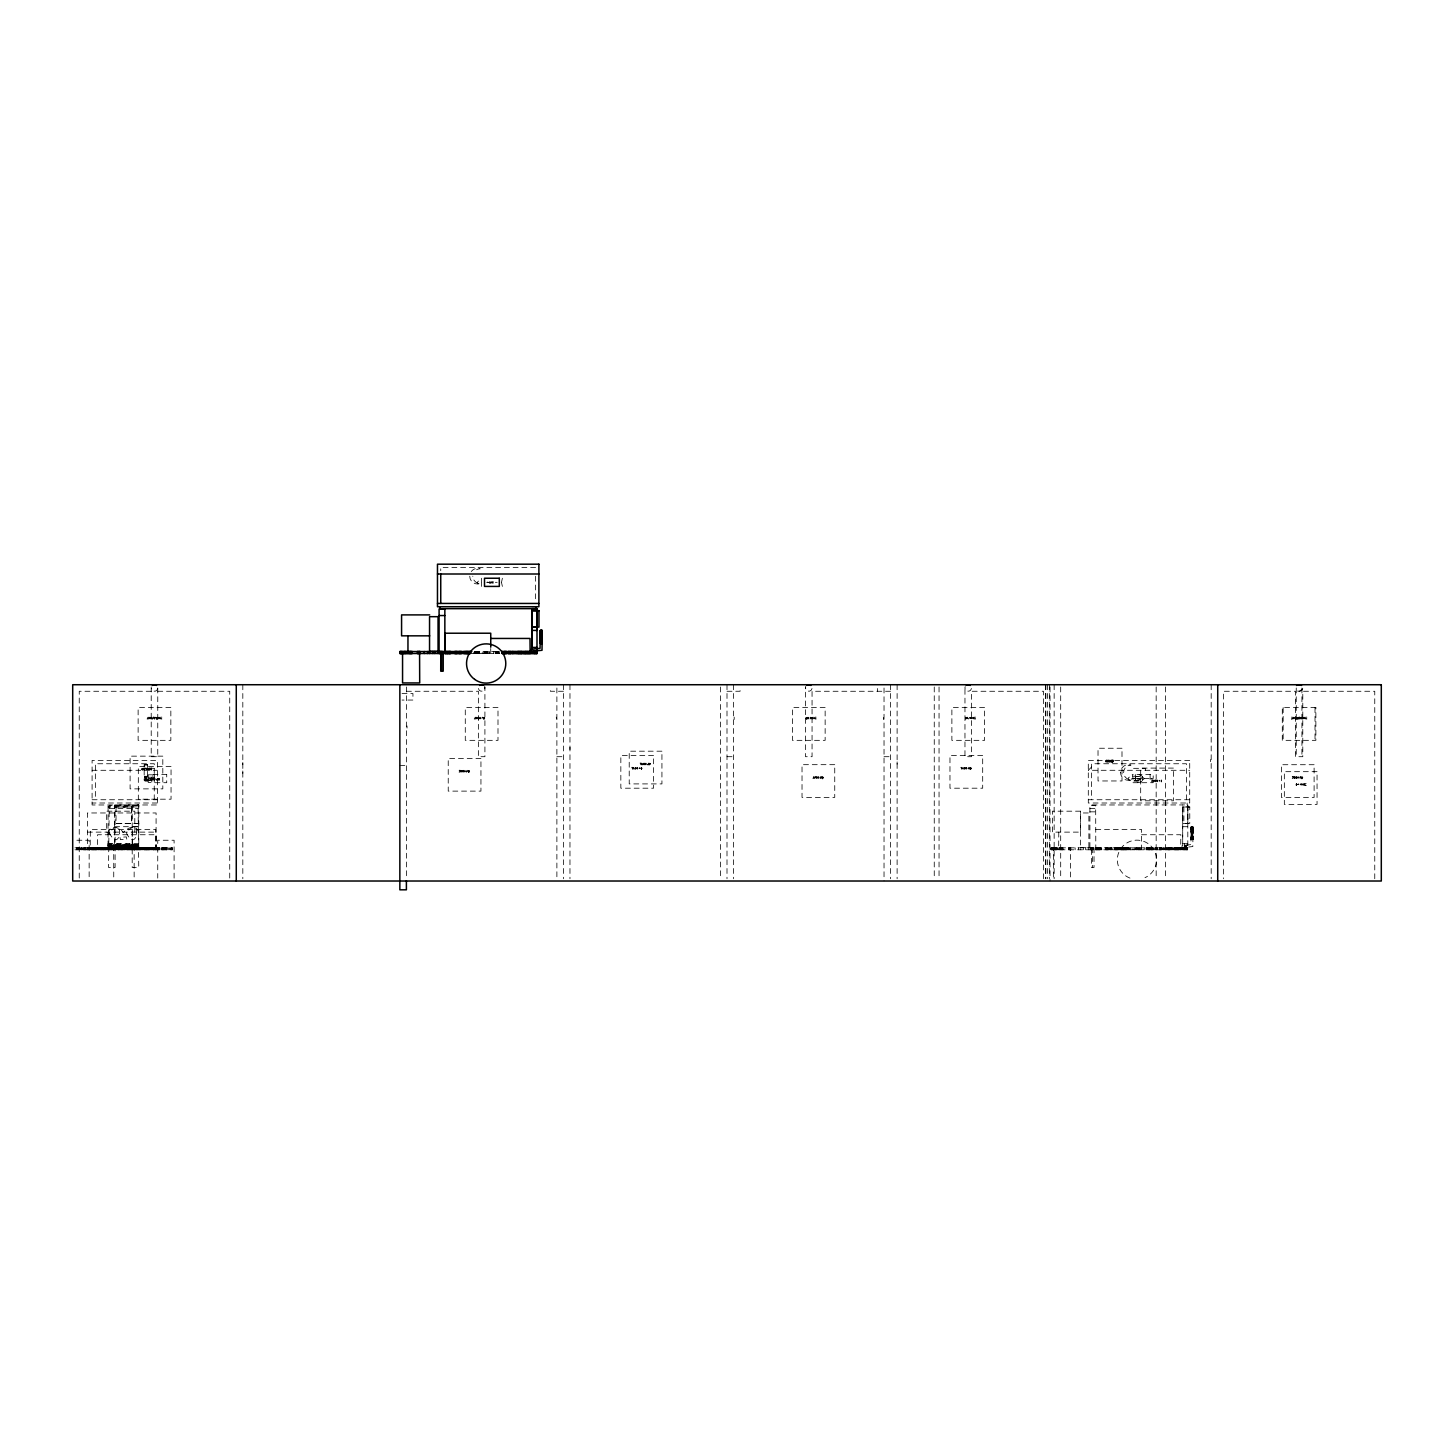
<?xml version="1.0" encoding="UTF-8"?>
<svg xmlns="http://www.w3.org/2000/svg" width="1454" height="1454" viewBox="0 0 1454 1454"><rect width="100%" height="100%" fill="white"/><g stroke="black" fill="none" stroke-linecap="round" stroke-linejoin="round"><path stroke-width="0.75" stroke-dasharray="5 3.75" d="M92.093 803.008L92.093 804.971L157.523 804.971L157.523 760.478L92.093 760.478L92.093 803.008L157.523 803.008M108.032 845.992L138.784 845.992L108.032 845.683L108.087 804.971M113.739 876.962L113.739 847.827M114.63 843.72L114.612 804.971L138.784 804.934L138.784 845.683L108.032 845.683L138.784 845.101L108.032 844.61L138.784 844.61M132.296 843.72L132.296 826.708L138.839 826.708L138.784 823.4L116.029 823.4L116.029 807.043L138.784 806.897L138.784 804.934M134.15 876.962L134.15 849.79M1053.368 876.962L1053.532 847.827M1070.507 876.962L1070.653 847.827M1182.702 845.683L1182.702 806.897L1189.772 806.934L1189.772 823.4L1182.702 823.437L1187.809 823.4L1187.809 804.934L1090.863 804.971L1090.863 803.008M1184.628 843.72L1184.683 847.646L1185.01 845.683L1185.192 847.646L1186.319 845.683L1186.391 847.646L1186.246 845.683L1186.028 847.646L1184.846 845.683L1184.556 847.646L1184.356 845.683L1184.428 849.79M1187.246 845.683L1187.246 843.72M1187.809 845.683L1187.809 806.897L1182.702 806.934L1182.702 823.4M1189.772 807.079L1182.702 806.934M1186.373 847.646L1186.319 845.683M117.847 847.646L117.865 845.683L118.065 847.646L118.737 845.683L119.864 847.646L119.973 845.683L119.81 847.646L119.501 845.683L118.737 847.646L117.847 845.683L117.847 849.79M126.861 847.646L126.843 845.683L126.898 847.646L127.243 845.683L127.479 847.646L128.57 845.683L128.77 847.646L128.952 845.683L128.952 847.646L128.933 845.683L127.734 847.646L127.479 845.683L126.861 847.646L126.698 843.72M119.937 845.683L119.882 849.79M126.916 847.646L126.916 845.683M128.897 845.683L128.77 849.79M1108.875 761.224C1109.402 761.151 1107.403 761.024 1109.529 761.06M1111.983 761.042C1112.855 763.732 1112.982 757.807 1112.074 762.441L1113.146 760.078L1113.273 762.005M1110.02 761.224C1110.256 761.296 1109.293 761.878 1110.293 760.151M1110.656 761.06L1109.62 761.86L1109.257 760.188M1186.246 845.683L1186.409 849.79M1107.803 760.333L1107.803 761.769M1186.028 845.683L1185.991 849.79M119.428 847.646L119.573 845.683L119.791 849.79M1184.846 845.683L1184.792 849.79M127.389 847.646L127.552 845.683L127.389 849.79M128.261 847.646L128.425 845.683L128.443 849.79M1133.084 778.435L1132.248 774.528L1153.186 774.528L1153.186 778.49L1150.932 778.617L1153.186 778.799L1153.186 782.706L1132.248 782.706L1131.775 778.581L1133.084 778.799M1134.484 778.799L1133.12 778.508M158.886 780.253L158.959 778.308L159.122 780.235M641.396 769.348L641.287 767.312L641.65 769.221M1161.255 781.852L1161.31 779.926L1161.492 781.852M1300.966 719.058L1300.312 717.513L1301.948 717.295M970.854 717.676C975.27 719.439 966.892 716.15 970.672 718.603M1296.314 718.676C1298.367 721.493 1298.404 715.168 1296.205 718.894M1301.421 784.069C1305.837 785.832 1297.459 782.525 1301.239 784.996M1111.71 761.987L1111.892 760.115L1111.492 761.242M1111.983 760.115L1110.82 761.987L1112.819 762.005M1113.655 761.623L1112.11 761.387M1134.429 778.508L1133.32 778.981M1142.408 780.525L1142.408 776.727M1299.44 717.167L1299.694 719.021L1299.676 717.367M481.51 582.618L481.438 586.416M489.416 583.49L489.671 581.6M493.088 583.327L493.324 581.636M153.47 717.367C155.487 714.968 150.962 722.82 151.943 717.131C154.687 717.022 154.706 720.13 155.087 717.385C162.557 717.494 153.27 719.857 155.505 717.367M154.306 719.021L155.269 717.167M1298.477 719.021L1299.458 718.076M152.87 778.617C152.143 781.107 156.887 777.254 154.16 779.78M1091.572 767.021L1088.301 770.293L1189.717 770.293M970.563 718.676L969.527 717.931L970.654 717.585M1301.93 718.603C1300.367 716.895 1300.676 718.858 1301.93 717.585M1301.221 784.996L1300.076 784.488L1301.221 783.979M1296.241 717.585L1297.495 717.531L1296.205 717.295M1298.876 717.331L1299.912 719.021L1299.912 717.167L1298.24 717.167L1298.24 719.021L1299.676 718.076M1108.112 760.224L1108.112 761.987M154.142 778.472L155.542 779.053L154.269 780.144M1191.08 826.835L1193.043 826.926L1191.08 827.162L1193.043 827.526L1191.08 828.017L1193.043 828.616L1191.08 829.325L1193.043 830.107L1191.08 830.961L1193.043 831.361L1191.08 831.724L1193.043 832.033L1191.08 832.27L1193.043 832.451L1191.08 833.378L1193.043 833.378L1191.08 832.433L1193.043 831.506L1191.08 830.616L1193.043 829.78L1191.08 829.034L1193.043 828.362L1191.08 827.817L1193.043 827.362L1191.08 827.053L1193.043 826.835L1192.825 846.573L1182.047 847.646L1182.047 845.683L1190.862 844.61L1191.08 826.835L1193.043 826.872L1191.08 827.362L1193.043 827.817L1191.08 828.362L1193.043 829.034L1191.08 829.78L1193.043 830.616L1191.08 831.506L1193.043 832.433L1191.08 832.579L1193.043 833.596L1191.08 834.505L1193.043 835.378L1191.08 836.195L1193.043 836.941L1191.08 837.595L1193.043 838.14L1191.08 838.558L1193.043 838.849L1191.08 838.994L1193.043 839.14L1191.08 839.412L1193.043 839.612L1191.08 839.685L1193.043 839.558L1191.08 839.322L1193.043 839.031L1191.08 838.849L1193.043 838.558L1191.08 838.14L1193.043 837.595L1191.08 836.941L1193.043 836.195L1191.08 835.378L1193.043 834.505L1191.08 833.596L1193.043 832.706L1191.08 831.815L1193.043 830.961L1191.08 830.107L1193.043 829.325L1191.08 828.616L1193.043 828.017L1191.08 827.526L1193.043 827.162L1191.08 826.926L1193.043 826.835M1107.057 760.151C1106.912 764.277 1106.948 759.133 1109.057 760.097M1107.639 760.133L1107.421 761.914M1193.043 831.815L1191.08 832.706L1193.043 832.706L1191.08 832.451L1193.043 832.27L1191.08 832.033L1193.043 831.724L1191.08 830.961L1193.043 830.179L1191.08 829.489L1193.043 828.889L1191.08 828.398L1193.043 828.035L1191.08 827.817L1193.043 827.744L1191.08 827.526L1193.043 827.817L1191.08 828.035L1193.043 828.398L1191.08 828.889L1193.043 829.489L1191.08 830.179L1193.043 830.961L1191.08 831.361L1193.043 831.724L1191.08 831.815M1110.165 762.005L1105.531 761.769L1110.492 761.769M476.494 717.167L476.203 718.948L476.894 717.367M142.892 770.147C143.528 766.84 139.838 769.693 143.019 770.129M1107.348 760.333L1107.348 761.769M478.493 581.073L477.185 582.382L478.493 583.69M1142.626 777.254L1144.316 778.617L1142.626 779.98M143.746 768.948C144.855 766.64 142.31 772.038 143.528 768.239M807.988 718.076C809.169 715.841 806.534 721.166 807.77 717.367M967.437 718.076C968.509 715.768 965.983 721.166 967.219 717.367M1191.08 827.053L1193.043 826.926M1137.955 776.636C1125.014 774.073 1125.014 783.27 1137.955 780.707A2.363 2.363 0 0 0 1141.481 778.672A2.363 2.363 0 0 0 1137.955 776.636A2.363 2.363 0 0 0 1137.955 780.707L1129.304 779.98M482.419 717.167C481.329 720.657 482.274 716.259 482.655 717.367M157.377 778.344L156.414 780.216L157.595 779.253M821.074 776.545L820.111 778.417L821.292 777.472M1191.08 837.522L1193.043 837.068L1191.08 837.322M1191.08 839.231L1193.043 839.322M1191.08 837.231L1193.043 837.231M149.58 717.167L149.053 718.948L149.744 717.367M1293.733 717.167L1293.224 718.948L1293.915 717.367M151.67 778.344C148.762 778.708 153.288 782.579 152.107 778.344C149.235 779.217 153.87 781.779 148.199 780.016M815.367 776.545L814.84 778.344L815.549 776.763M1193.043 839.503L1191.08 839.685L1193.043 839.685M138.784 823.4L114.612 823.437L131.732 823.4L131.732 806.897L108.087 806.934L138.784 806.897M114.63 826.708L138.784 826.672M535.617 567.46L440.744 567.46L440.744 570.731M501.539 582.2L502.375 578.238M486.617 582.327L497.177 582.327M501.521 582.509L502.375 586.416M474.24 651.537L496.359 651.537L496.432 653.5M473.295 652.846L490.743 652.846L490.743 648.484M471.151 653.5L499.758 653.5M151.216 691.268L79.243 691.268L79.243 878.743M157.759 691.268L229.732 691.268L229.732 878.743M406.393 691.268L478.366 691.268L478.366 756.698L484.909 756.698L484.909 686.96M563.425 691.268L550.339 691.25L550.339 688.505M727 691.268L740.086 691.25L740.086 688.505M890.575 691.268L812.059 691.268L812.059 756.698L805.516 756.698L805.516 686.96M402.031 693.522L412.936 693.54L412.936 700.046L402.031 700.065M972.962 717.367L973.671 718.948L973.144 717.167M883.378 717.513L883.378 719.494M807.77 718.294L808.969 719.021L808.006 717.167M967.219 718.294L968.4 719.021L967.437 717.167M159.231 718.821C160.394 716.059 160.449 720.693 159.395 717.167M813.531 718.821C814.694 716.059 814.749 720.693 813.695 717.167M1292.17 718.803L1291.261 719.021L1292.424 719.021L1292.424 717.167L1291.261 717.167M1304.256 718.821C1305.419 716.059 1305.474 720.693 1304.42 717.167M556.882 719.294L556.228 717.131M407.047 728.091L407.047 725.946M569.968 747.229L569.968 749.555M556.882 756.698L563.425 756.698M727 756.698L733.543 756.698M884.032 756.698L890.575 756.698M1111.528 760.115L1113.273 760.097M1110.565 760.478C1105.204 761.532 1105.949 758.043 1106.839 761.987M1111.074 760.369L1113.582 760.333M1107.239 760.842L1105.585 760.842L1107.239 761.242M1111.056 760.806L1112.728 760.878M1111.201 761.096L1112.728 761.224M1107.912 761.46L1110.602 761.478M897.118 761.896L897.118 764.168M1112.183 761.642L1113.582 761.769M1210.528 761.696L1210.528 759.588M242.818 762.441L242.818 764.749M648.502 763.968L648.738 764.931M648.502 764.186L647.303 764.931L648.738 763.059L649.484 765.386L650.538 763.405L649.247 763.277L649.138 765.186M144.182 765.077L147.454 765.077M399.85 765.495L406.393 765.495M963.493 767.548C962.584 770.62 962.148 765.64 963.311 769.202M640.123 768.257C639.433 766.494 638.342 769.184 640.123 768.457M154.251 768.33L143.764 768.021M969.255 768.457C966.728 770.82 969.763 764.077 969.491 769.202M143.528 768.948C145.327 771.983 143.837 765.695 144.437 770.293M151.034 769.675L151.943 769.893L150.78 769.893L150.78 768.021L151.943 768.021M92.093 770.293L157.523 770.293M242.818 770.965L242.818 773.346M151.798 774.818L148.199 774.818L148.199 782.416L151.798 782.416M144.437 776.636L147.908 776.636M1294.914 776.799L1293.951 777.508L1294.914 778.235M144.437 777.108L146.4 777.363M148.199 777.218L151.743 777.254M145.091 777.89L147.908 777.89M152.924 777.908L154.415 777.908M1300.658 777.708C1298.131 780.071 1301.185 773.31 1300.912 778.453M145.091 778.344L146.4 778.344M152.924 778.799L154.415 778.799M1135.32 778.617L1150.114 778.617M145.091 778.999L146.4 778.999M145.091 779.453L147.908 779.453M152.924 779.344L154.415 779.344M144.182 779.871L147.454 779.871M157.595 780.216L157.85 778.344L157.377 779.253M144.437 780.707L147.908 780.707M1159.965 780.871C1159.311 779.035 1158.056 781.707 1159.965 781.089M1297.768 784.469C1298.513 782.797 1299.749 785.124 1297.768 784.669M92.093 799.736L157.523 799.736M1088.301 799.736L1189.717 799.736M109.214 808.569L138.094 808.569M1089.9 808.569L1095.662 808.569M1089.9 811.841L1095.662 811.841M1182.702 826.708L1187.809 826.708L1187.809 804.934M1191.08 827.362L1193.043 827.162M1191.08 827.817L1193.043 827.817M1191.08 828.035L1193.043 828.035M1191.08 828.398L1193.043 828.362M1191.08 828.616L1193.043 828.616M1191.08 829.034L1193.043 829.034M1191.08 829.325L1193.043 829.489M1095.771 829.507L1141.572 829.507L1141.572 849.136L1095.771 849.136M1191.08 829.78L1193.043 829.78M1191.08 830.179L1193.043 830.107M1191.08 830.616L1193.043 830.616M1191.08 830.961L1193.043 830.961M1191.08 831.506L1193.043 831.506M87.385 832.124L156.087 832.124M1191.08 832.033L1193.043 832.033M1191.08 832.433L1193.043 832.451M108.032 833.378C109.432 823.945 119.646 826.999 123.408 832.615C127.17 826.999 137.403 823.945 138.784 833.378M1191.08 833.596L1193.043 833.596M1191.08 834.505L1193.043 834.505M1141.572 834.741L1180.83 834.741L1180.703 849.79M1191.08 835.378L1193.043 835.378M1191.08 836.195L1193.043 836.195M1191.08 838.14L1193.043 838.14M1191.08 838.558L1193.043 838.558M1191.08 838.849L1193.043 838.849M1191.08 838.994L1193.043 838.994M76.88 840.248L89.148 840.248L89.148 878.107M138.784 843.72L108.032 843.72L108.087 849.79M1187.809 843.72L1182.702 843.72L1182.702 804.971M108.032 844.029L138.784 844.32M138.784 846.573L108.032 846.828L138.784 847.428M87.385 847.646L156.087 847.646M1080.377 847.646L1088.882 847.646L1088.882 812.968L1080.377 812.968L1080.377 849.79M74.954 847.827L172.444 847.827L172.39 849.79L74.954 849.79M90.348 849.136L155.778 849.136M108.032 845.665L138.784 845.683M138.784 847.646L108.032 847.428M108.032 845.301L138.784 845.465M108.032 847.064L138.784 847.264M642.559 764.931C640.669 762.369 642.777 763.259 642.741 764.713M633.98 769.202C632.199 766.967 634.435 767.13 634.38 768.984M149.471 768.021L149.98 769.82L149.289 768.239M153.706 717.167L154.669 719.021M965.692 719.058L965.856 717.131L965.929 719.058M1296.241 785.433L1296.423 783.506L1296.495 785.451M821.074 777.472C820.056 775.2 822.455 780.525 821.292 776.763M119.355 847.646L119.173 845.683L119.355 849.79M118.247 849.79L118.319 845.683L118.483 847.646M128.497 845.683L128.643 847.646M127.17 845.683L127.316 847.646M128.97 847.646L128.97 845.683L129.024 849.79M1374.757 878.743L1374.757 691.268L1302.784 691.268L1302.784 756.698L1295.387 756.698L1295.387 691.268L1223.414 691.268L1223.414 878.743M1315.016 707.625L1315.016 740.34M1306.91 717.167L1305.747 717.167L1305.747 719.021L1306.91 719.021L1305.983 717.385M1301.93 687.996L1301.93 756.698M1298.495 717.367L1298.495 719.021M1296.241 687.996L1296.241 756.698M1283.155 707.625L1283.155 740.34M1211.182 684.725L1211.182 878.761M1187.627 847.827L1187.627 849.79M1187.409 847.827L1187.409 849.79M1187.136 803.008L1187.136 804.971M1187.118 847.827L1187.118 849.79M1186.809 847.827L1186.809 849.79M1186.446 799.736L1186.446 763.75L1091.572 763.75L1091.572 799.736M1186.628 847.827L1186.628 849.79M1185.192 845.683L1184.974 849.79M1183.883 807.043L1183.883 823.4M1183.81 847.827L1183.81 849.79M1183.156 847.827L1183.156 849.79M1182.466 847.827L1182.466 849.79M1181.72 847.827L1181.72 849.79M1181.339 847.827L1181.339 849.79M1180.957 847.827L1180.957 849.79M1180.394 847.827L1180.394 849.79M1180.157 847.827L1180.157 849.79M1180.048 847.827L1180.048 849.79M1179.739 847.827L1179.739 849.79M1179.321 847.827L1179.321 849.79M1178.958 847.827L1178.958 849.79M1178.649 847.827L1178.649 849.79M1178.467 847.827L1178.467 849.79M1177.994 847.827L1177.994 849.79M1177.685 847.827L1177.685 849.79M1177.576 847.827L1177.576 849.79M1177.104 847.827L1177.104 849.79M1176.886 847.827L1176.886 849.79M1176.649 847.827L1176.649 849.79M1176.25 847.827L1176.25 849.79M1175.904 847.827L1175.904 849.79M1175.704 847.827L1175.704 849.79M1175.395 847.827L1175.395 849.79M1175.105 847.827L1175.105 849.79M1174.723 847.827L1174.723 849.79M1174.287 847.827L1174.287 849.79M1173.741 847.827L1173.741 849.79M1173.124 847.827L1173.124 849.79M1172.742 847.827L1172.742 849.79M1172.269 847.827L1172.269 849.79M1171.942 847.827L1171.942 849.79M1171.706 847.827L1171.706 849.79M1171.27 847.827L1171.27 849.79M1171.07 847.827L1171.07 849.79M1170.688 847.827L1170.688 849.79M1170.47 847.827L1170.47 849.79M1170.106 847.827L1170.106 849.79M1169.816 847.827L1169.816 849.79M1169.634 847.827L1169.634 849.79M1169.452 847.827L1169.452 849.79M1168.907 847.827L1168.907 849.79M1168.598 847.827L1168.598 849.79M1168.38 847.827L1168.38 849.79M1168.216 847.827L1168.216 849.79M1167.526 847.827L1167.526 849.79M1166.471 847.827L1166.471 849.79M1165.781 847.827L1165.781 849.79M1165.417 686.979L1165.417 878.761M1165.054 847.827L1165.054 849.79M1164.418 847.827L1164.418 849.79M1163.891 847.827L1163.891 849.79M1163.509 847.827L1163.509 849.79M1163.073 847.827L1163.073 849.79M1162.727 847.827L1162.727 849.79M1161.71 847.827L1161.71 849.79M1161.455 847.827L1161.455 849.79M1161.164 847.827L1161.164 849.79M1160.765 847.827L1160.765 849.79M1160.383 847.827L1160.383 849.79M1160.183 847.827L1160.183 849.79M1160.001 847.827L1160.001 849.79M1159.674 847.827L1159.674 849.79M1159.456 847.827L1159.456 849.79M1157.148 847.827L1157.148 849.79M1156.893 847.827L1156.893 849.79M1156.566 847.827L1156.566 849.79M1156.166 686.979L1156.166 878.761M1155.985 847.827L1155.985 849.79M1155.803 847.827L1155.803 849.79M1155.439 847.827L1155.439 849.79M1155.112 847.827L1155.112 849.79M1154.858 847.827L1154.858 849.79M1153.204 847.827L1153.204 849.79M1152.967 847.827L1152.967 849.79M1152.64 847.827L1152.64 849.79M1152.277 847.827L1152.277 849.79M1152.059 847.827L1152.059 849.79M1151.877 847.827L1151.877 849.79M1151.513 847.827L1151.513 849.79M1151.186 847.827L1151.186 849.79M1150.932 847.827L1150.932 849.79M1150.114 774.528L1150.114 782.706M1149.405 847.827L1149.405 849.79M1149.042 847.827L1149.042 849.79M1148.605 847.827L1148.605 849.79M1148.387 847.827L1148.296 849.79L1148.133 847.827M1147.679 847.827L1147.679 849.79M1147.569 847.827L1147.351 849.79L1147.242 847.827M1146.879 847.827L1146.879 849.79M1146.588 847.827L1146.588 849.79M1146.406 847.827L1146.406 849.79M1145.952 847.827L1146.043 849.79M1145.352 770.293L1145.352 768.33L1132.92 768.33L1132.92 770.293M1144.225 847.827L1144.225 849.79M1140.172 847.827L1140.172 849.79M1139.645 847.827L1139.645 849.79M1138.555 847.827L1138.627 849.79M1138.373 847.827L1138.5 849.79M1138.1 847.827L1138.246 849.79M1137.737 847.827L1137.919 849.79M1137.555 849.79L1137.355 847.827L1137.155 849.79M1136.901 847.827L1136.792 849.79M1136.628 847.827L1136.465 849.79M1136.319 847.827L1136.228 849.79L1136.047 847.827M1135.32 774.528L1135.32 782.706M1135.047 847.827L1135.047 849.79M1130.485 847.827L1130.485 849.79M1129.74 847.827L1129.485 849.79M1129.231 847.827L1129.231 849.79M1128.958 847.827L1128.958 849.79M1128.686 847.827L1128.558 849.79M1128.413 847.827L1128.286 849.79M1128.104 847.827L1127.995 849.79M1127.813 847.827L1127.686 849.79M1127.486 847.827L1127.359 849.79M1127.177 847.827L1127.068 849.79M1126.868 847.827L1126.741 849.79M1126.468 847.827L1126.65 849.79M1126.196 847.827L1126.396 849.79M1125.85 847.827L1126.068 849.79M1125.723 847.827L1125.723 849.79M1125.523 847.827L1125.414 849.79M1125.051 847.827L1125.051 849.79M1124.833 847.827L1124.705 849.79M1124.451 847.827L1124.342 849.79M1123.815 847.827L1123.797 849.79M1123.451 847.827L1123.706 849.79M1123.324 847.827L1123.324 849.79M1122.961 847.827L1122.979 849.79M1122.742 847.827L1122.633 849.79M1122.433 847.827L1122.288 849.79M1122.088 847.827L1121.961 849.79M1121.797 847.827L1121.616 849.79M1121.416 847.827L1121.288 849.79M1121.089 847.827L1121.089 849.79M1120.761 847.827L1120.979 849.79M1120.471 847.827L1120.652 849.79M1120.162 847.827L1120.343 849.79M1119.871 847.827L1120.053 849.79M1119.562 847.827L1119.744 849.79M1119.289 847.827L1119.18 849.79L1119.035 847.827M1118.762 847.827L1118.617 849.79M1118.417 849.79L1118.271 847.827L1118.108 849.79M1117.926 847.827L1117.726 849.79M1117.508 847.827L1117.508 849.79M1117.072 847.827L1117.308 849.79M1116.836 847.827L1116.836 849.79M1116.636 847.827L1116.636 849.79M1116.218 847.827L1116.418 849.79M1115.872 847.827L1116.036 849.79M1115.618 847.827L1115.727 849.79M1115.454 847.827L1115.527 849.79M1115.109 847.827L1115.109 849.79M1114.436 847.827L1114.436 849.79M1112.328 760.115L1112.328 761.987M1112.001 847.827L1112.001 849.79M1111.747 847.827L1111.747 849.79M1111.419 847.827L1111.419 849.79M1110.656 847.827L1110.656 849.79M1110.293 847.827L1110.293 849.79M1109.965 847.827L1109.965 849.79M1109.711 847.827L1109.711 849.79M1108.075 847.827L1108.075 849.79M1107.821 847.827L1107.821 849.79M1107.494 760.333L1107.494 761.769M1107.494 847.827L1107.494 849.79M1107.13 847.827L1107.13 849.79M1106.912 847.827L1106.912 849.79M1106.658 760.333L1106.658 761.769M1106.73 847.827L1106.73 849.79M1106.403 760.115L1106.403 761.987M1106.367 847.827L1106.367 849.79M1106.04 847.827L1106.04 849.79M1105.785 847.827L1105.785 849.79M1101.423 847.827L1101.423 849.79M1101.241 847.827L1101.241 849.79M1100.932 847.827L1100.932 849.79M1100.569 847.827L1100.569 849.79M1100.205 847.827L1100.205 849.79M1099.824 847.827L1099.824 849.79M1099.551 847.827L1099.551 849.79M1099.351 847.827L1099.351 849.79M1098.97 847.827L1098.97 849.79M1098.77 847.827L1098.77 849.79M1098.461 847.827L1098.461 849.79M1098.097 847.827L1098.097 849.79M1097.661 847.827L1097.661 849.79M1097.425 847.827L1097.425 849.79M1097.225 847.827L1097.225 849.79M1096.789 847.827L1096.789 849.79M1096.607 847.827L1096.607 849.79M1096.407 847.827L1096.407 849.79M1096.116 847.827L1096.116 849.79M1095.807 849.79L1095.662 805.298L1089.9 805.298L1089.9 847.827M1094.026 847.827L1094.026 867.456L1091.536 867.456L1091.409 847.827M1093.463 847.827L1093.463 849.79M1093.281 847.827L1093.281 849.79M1093.026 847.827L1093.026 849.79M1092.699 847.827L1092.699 849.79M1092.281 847.827L1092.463 867.456M1092.081 847.827L1092.081 849.79M1091.772 847.827L1091.772 849.79M1090.682 847.827L1090.682 849.79M1090.391 847.827L1090.391 849.79M1088.864 847.827L1088.864 849.79M1085.593 847.827L1085.593 849.79M1083.63 847.827L1083.63 849.79M1078.414 847.827L1078.414 849.79M1075.124 847.827L1075.124 849.79M1070.853 847.827L1070.762 849.79M1070.38 847.827L1070.199 849.79M1070.017 847.827L1069.817 849.79M1069.635 847.827L1069.635 849.79M1069.253 847.827L1069.435 849.79M1068.908 847.827L1069.053 849.79M1068.599 847.827L1068.745 849.79M1068.417 847.827L1068.508 849.79M1062.965 847.827L1062.965 849.79M1062.729 847.827L1062.729 849.79M1062.438 847.827L1062.438 849.79M1062.111 847.827L1062.111 849.79M1061.747 847.827L1061.747 849.79M1061.347 847.827L1061.347 849.79M1060.693 686.979L1060.693 878.761M1060.275 847.827L1060.275 849.79M1059.893 847.827L1059.893 849.79M1059.566 847.827L1059.566 849.79M1059.348 847.827L1059.348 849.79M1059.166 847.827L1059.166 849.79M1058.785 832.124L1058.657 849.79M1058.149 847.827L1058.149 849.79M1057.64 847.827L1057.64 849.79M1057.131 847.827L1057.131 849.79M1056.64 847.827L1056.64 849.79M1055.677 847.827L1055.677 849.79M1055.44 847.827L1055.44 849.79M1055.204 847.827L1055.204 849.79M1054.768 847.827L1054.768 849.79M1054.495 847.827L1054.495 849.79M1054.15 684.725L1054.15 878.761M1053.914 847.827L1053.914 849.79M1053.15 847.827L1053.15 849.79M1052.787 847.827L1052.787 849.79M1052.46 847.827L1052.46 849.79M1052.169 847.827L1052.169 849.79M1051.896 847.827L1051.896 849.79M1051.406 847.827L1051.406 849.79M1051.224 847.827L1051.224 849.79M1050.897 847.827L1050.897 849.79M1050.024 686.979L1050.024 881.015M1049.352 684.725L1049.352 878.761M1047.607 684.725L1047.607 878.761M1045.862 684.725L1045.862 878.761M1045.517 684.725L1045.517 878.761M1043.481 878.743L1043.481 691.268L971.508 691.268L971.508 756.698L964.965 756.698L964.965 686.96M975.616 717.167L974.453 717.167L974.453 719.021L975.616 719.021L974.707 717.385M961.748 768.984L960.84 767.348L962.003 767.348L962.003 769.202L960.84 768.984M939.048 686.979L939.048 878.761M934.25 686.979L934.25 878.761M897.118 684.725L897.118 878.761M890.575 684.725L890.575 878.761M884.032 687.996L884.032 881.015M877.489 688.505L877.489 691.25M816.185 717.167L815.022 717.167L815.022 719.021L816.185 719.021L815.258 717.385M813.804 776.763L812.895 778.417L814.058 778.417L814.058 776.545L812.895 776.763M734.197 717.131L734.197 719.494M733.543 684.725L733.543 878.761M727 684.725L727 878.761M720.457 686.979L720.457 878.761M640.996 764.695L640.087 763.059L641.25 763.059L641.25 764.931L640.087 764.695M632.635 768.984L631.708 767.33L632.872 767.33L632.872 769.202L631.708 768.984M569.968 684.725L569.968 878.761M563.425 684.725L563.425 878.761M556.882 687.996L556.882 878.761M535.617 576.257L535.617 601.174M499.122 651.537L499.122 653.5M498.904 651.537L498.904 653.5M498.595 651.537L498.595 653.5M498.231 651.537L498.231 653.5M497.795 651.537L497.795 653.5M497.323 651.537L497.323 653.5L497.104 651.537M496.868 651.537L496.868 653.5M496.359 651.537L496.141 653.5M496.05 651.537L496.05 653.5M495.596 651.537L495.596 653.5L495.323 651.537M495.142 651.537L495.087 653.5M493.397 651.537L493.397 653.5M489.362 651.537L489.362 653.5M488.835 651.537L488.835 653.5M487.744 651.537L487.672 653.5M487.29 651.537L487.417 653.5M487.108 651.537L487.108 653.5M486.908 651.537L486.726 653.5L486.399 651.537M486.09 651.537L486.345 653.5M485.8 651.537L485.963 653.5M485.509 651.537L485.654 653.5M485.327 651.537L485.418 653.5M484.237 651.537L484.237 653.5M481.438 578.238L481.438 582.2M479.675 651.537L479.675 653.5M478.929 651.537L478.929 653.5M478.675 651.537L478.675 653.5M478.421 651.537L478.421 653.5M478.148 651.537L478.002 653.5M477.875 651.537L477.748 653.5M477.294 651.537L477.475 653.5M476.985 651.537L477.166 653.5M476.876 653.5L476.712 651.537L476.548 653.5M476.367 651.537L476.258 653.5M476.04 651.537L475.931 653.5M475.658 651.537L475.585 653.5M475.367 651.537L475.258 653.5M475.022 651.537L474.913 653.5M475.167 717.385L474.24 719.021L475.403 719.021L475.403 717.167L474.24 717.385M474.713 651.537L474.586 653.5M406.393 686.979L406.393 878.761M242.818 684.725L242.818 878.761M174.098 878.107L174.098 840.248L157.741 840.248L157.741 878.107M172.208 847.827L172.208 849.79M171.899 847.827L171.899 849.79M171.517 847.827L171.517 849.79M170.99 847.827L170.99 849.79M170.336 847.827L170.336 849.79M169.591 847.827L169.591 849.79M168.737 847.827L168.737 849.79M167.755 847.827L167.755 849.79M166.683 847.827L166.683 849.79M166.41 847.827L166.229 849.79M165.974 847.827L166.156 849.79M165.883 847.827L165.647 849.79L165.32 847.827M165.011 847.827L165.011 849.79M164.229 847.827L164.229 849.79M163.502 847.827L163.502 849.79M163.266 847.827L163.266 849.79M163.012 847.827L163.012 849.79M162.866 847.827L162.703 849.79M162.357 847.827L162.357 849.79M162.03 847.827L162.03 849.79M161.885 717.167L160.722 717.167L160.722 719.021L161.885 719.021L160.958 717.385M161.776 847.827L161.776 849.79M161.376 847.827L161.612 849.79M159.922 847.827L159.922 849.79M159.74 847.827L159.74 849.79M159.413 847.827L159.486 849.79M159.158 847.827L158.94 849.79M158.813 847.827L158.777 849.79M158.504 847.827L158.613 849.79M158.268 847.827L158.25 849.79M157.759 687.996L157.759 756.698L151.216 756.698L151.216 684.725M157.595 847.827L157.45 849.79M157.395 847.827L157.141 849.79M156.45 849.79L156.432 834.741L97.545 834.741L97.636 849.79M156.087 849.79L156.087 812.968L87.385 812.968L87.422 849.79M155.651 849.79L155.778 829.507L90.348 829.507L90.166 849.79M155.56 847.827L155.396 849.79M155.269 847.827L155.269 849.79M154.742 847.827L154.742 849.79L154.524 847.827M154.415 774.528L154.415 782.706M154.251 799.736L154.251 763.75L95.364 763.75L95.364 799.736M154.106 847.827L154.106 849.79M153.47 847.827L153.288 849.79M152.924 774.528L152.924 782.706M152.906 847.827L153.088 849.79M152.688 847.827L152.797 849.79M152.47 847.827L152.47 849.79M152.179 847.827L152.179 849.79M151.925 847.827L151.725 849.79M151.579 847.827L151.416 849.79M150.525 847.827L150.689 849.79M150.344 847.827L150.416 849.79M150.107 778.562L150.107 779.98M149.871 847.827L149.871 849.79M149.78 847.827L149.726 849.79M149.398 847.827L149.489 849.79M149.199 778.562L150.362 778.344L150.362 780.216L149.199 779.98M149.162 847.827L149.053 849.79M148.781 847.827L148.781 849.79M148.435 777.908L148.435 779.435M148.562 847.827L148.344 849.79M148.017 847.827L148.017 849.79M148.017 717.385L147.09 719.021L148.253 719.021L148.253 717.167L147.09 717.167M147.945 847.827L147.908 849.79M147.49 847.827L147.69 849.79M147.108 847.827L147.108 849.79M146.836 847.827L146.836 849.79M146.563 847.827L146.618 849.79M146.4 776.636L146.4 780.707M146.254 847.827L146.254 849.79M146.2 847.827L146.2 849.79M145.763 847.827L145.763 849.79M145.291 847.827L145.291 849.79M145.091 776.636L145.091 780.707M145.182 847.827L145.182 849.79M144.837 847.827L144.837 849.79M144.528 847.827L144.4 849.79M144.31 847.827L144.31 849.79M143.946 847.827L144.019 849.79M143.655 847.827L143.564 849.79M143.328 847.827L143.328 849.79M142.656 847.827L142.619 849.79M141.856 847.827L141.856 849.79M141.511 847.827L141.365 849.79M141.147 847.827L141.147 849.79M140.656 847.827L140.656 849.79M140.347 847.827L140.347 849.79M140.057 847.827L140.057 849.79M139.693 847.827L139.748 849.79M139.311 847.827L139.311 849.79M139.075 847.827L139.075 849.79M138.584 847.827L138.584 849.79M138.166 847.827L138.33 849.79M137.766 847.827L137.839 849.79M137.53 847.827L137.694 849.79M137.276 847.827L137.276 849.79M136.985 847.827L136.967 849.79M136.621 847.827L136.621 849.79M136.294 847.827L136.294 849.79M136.04 847.827L136.04 849.79M135.804 847.827L135.858 849.79M135.549 847.827L135.549 849.79M135.186 847.827L135.186 849.79M134.804 832.124L134.804 811.187L106.669 811.187L106.669 832.124M134.495 847.827L134.495 849.79M134.368 847.827L134.368 849.79M133.804 847.827L133.804 849.79M133.477 847.827L133.477 849.79M132.968 847.827L133.077 849.79M132.714 847.827L132.714 849.79M132.369 847.827L132.369 849.79M132.205 805.298L132.205 867.456L138.748 867.456L138.094 805.298L109.214 805.298L108.559 867.456L115.102 867.456L115.102 805.298M131.732 807.043L131.732 823.4M131.751 847.827L131.932 849.79M131.587 847.827L131.442 849.79M131.351 847.827L131.351 849.79M130.842 847.827L130.842 849.79M129.842 847.827L130.078 849.79M129.551 847.827L129.551 849.79L129.242 847.827M129.315 843.72L129.315 845.683M128.17 845.683L128.097 849.79M127.825 845.683L127.788 849.79M127.643 845.683L127.607 849.79M126.643 847.827L126.643 849.79M126.08 847.827L126.08 849.79M125.844 847.827L125.844 849.79M124.662 847.827L124.662 849.79M124.353 849.79L124.135 847.827L123.99 849.79M123.59 847.827L123.59 849.79M123.226 847.827L123.281 849.79M122.881 847.827L122.881 849.79M122.627 847.827L122.627 849.79M122.445 847.827L122.39 849.79M121.754 847.827L121.754 849.79M121.573 847.827L121.573 849.79M121.318 847.827L121.318 849.79M120.755 847.827L120.755 849.79M120.319 843.72L120.319 845.683M119.101 845.683L118.955 849.79M118.646 845.683L118.755 849.79M118.483 845.683L118.356 849.79M117.701 843.72L117.701 845.683M117.556 849.79L117.556 847.827L117.32 849.79M116.556 847.827L116.556 849.79M116.047 847.827L116.047 849.79M115.811 847.827L115.811 849.79M115.393 847.827L115.52 849.79M114.866 847.827L114.866 849.79M114.502 847.827L114.502 849.79M113.412 847.827L113.394 849.79M113.139 847.827L112.958 849.79M112.212 847.827L112.212 849.79M111.849 847.827L111.849 849.79M111.594 847.827L111.594 849.79M111.104 847.827L111.358 849.79M110.777 847.827L110.777 849.79M110.431 847.827L110.431 849.79M110.122 847.827L109.868 849.79M109.632 847.827L109.704 849.79M109.304 847.827L109.304 849.79M108.977 847.827L109.068 849.79M108.796 847.827L108.796 849.79M108.014 847.827L107.814 849.79M107.651 847.827L107.723 849.79M107.342 847.827L107.342 849.79M106.96 847.827L107.051 849.79M106.705 847.827L106.814 849.79M106.269 847.827L106.269 849.79M106.033 847.827L106.033 849.79M105.888 847.827L105.888 849.79M105.542 847.827L105.542 849.79M105.27 847.827L105.033 849.79M104.706 847.827L104.779 849.79M103.379 849.79L102.87 847.827M102.562 847.827L102.562 849.79M102.216 847.827L102.107 849.79M101.653 847.827L101.653 849.79M101.108 847.827L101.198 849.79M100.835 847.827L100.799 849.79M100.562 847.827L100.562 849.79M100.381 847.827L100.381 849.79M99.944 847.827L99.908 849.79M99.708 847.827L99.708 849.79M99.49 847.827L99.49 849.79M99.054 847.827L99.054 849.79M98.781 847.827L98.781 849.79M98.618 847.827L98.345 849.79M98.236 847.827L98.236 849.79M97.891 847.827L98 849.79M97.236 847.827L97.145 849.79M96.982 847.827L96.873 849.79L96.709 847.827M96.364 847.827L96.364 849.79M95.982 847.827L95.982 849.79M95.673 847.827L95.837 849.79M95.382 847.827L95.6 849.79M95.201 847.827L95.219 849.79M94.855 847.827L94.855 849.79M94.492 847.827L94.492 849.79M94.274 847.827L94.274 849.79M93.928 847.827L93.801 849.79M93.565 847.827L93.619 849.79M93.456 847.827L93.456 849.79M92.983 849.79L92.983 847.827L92.674 849.79M92.365 847.827L92.365 849.79M92.129 847.827L92.002 849.79M91.838 847.827L91.747 849.79M91.566 847.827L91.566 849.79M91.311 847.827L91.311 849.79M90.966 847.827L90.966 849.79M89.875 847.827L89.912 849.79M89.712 847.827L89.712 849.79M89.312 847.827L89.457 849.79M88.767 847.827L88.767 849.79M88.549 847.827L88.621 849.79M88.167 847.827L88.24 849.79M87.912 847.827L87.931 849.79M87.476 847.827L87.585 849.79M86.022 847.827L86.022 849.79M85.786 847.827L85.622 849.79M85.35 847.827L85.35 849.79M85.041 847.827L85.041 849.79M84.695 847.827L84.532 849.79M84.132 847.827L84.387 849.79M83.932 847.827L83.896 849.79M83.187 847.827L83.187 849.79M82.387 847.827L82.387 849.79M82.078 847.827L82.078 849.79M81.733 847.827L81.878 849.79M81.515 847.827L81.424 849.79M81.242 847.827L81.17 849.79L81.061 847.827M80.715 847.827L80.715 849.79M79.625 847.827L79.625 849.79M78.661 847.827L78.661 849.79M77.807 847.827L77.807 849.79M77.062 847.827L77.062 849.79M76.408 847.827L76.408 849.79M490.58 581.764A2.363 2.363 0 0 1 490.343 583.563M469.733 576.184A7.852 7.852 0 0 0 480.202 583.581A7.397 7.397 0 0 1 472.804 576.184M471.278 571.513A7.852 7.852 0 0 1 480.202 568.787A7.397 7.397 0 0 0 474.985 570.949M1129.976 878.107A19.629 19.629 0 0 1 1121.07 848.264A19.629 19.629 0 0 1 1152.204 847.391A19.629 19.629 0 0 1 1144.989 877.689M971.454 688.505A3.272 3.272 0 0 1 964.965 688.324L965.002 687.469A3.272 3.272 0 0 1 965.238 686.651M157.723 688.505A3.272 3.272 0 0 1 151.252 688.505M1301.712 689.16A3.272 3.272 0 0 1 1295.423 688.505M478.402 688.505A3.272 3.272 0 0 0 484.891 688.324L484.873 687.469A3.272 3.272 0 0 0 484.618 686.651M1302.748 688.505A3.272 3.272 0 0 1 1296.459 689.16M812.023 688.505A3.272 3.272 0 0 1 805.534 688.324L805.552 687.469A3.272 3.272 0 0 1 805.807 686.651M1184.356 845.683L1184.356 847.646L1184.265 845.683M109.323 832.706C120.355 855.897 125.571 812.822 109.323 832.706M126.334 832.706C137.367 855.897 142.583 812.822 126.334 832.706M152.943 718.094C151.543 719.657 152.579 716.84 152.943 718.094M807.243 718.094C807.134 722.438 804.389 715.114 807.243 718.094M119.81 845.683L119.719 847.646L119.646 845.683M142.746 768.966C141.383 771.438 141.656 766.44 142.746 768.966M148.508 768.966C147.218 771.42 147.381 766.44 148.508 768.966M151.67 718.094C150.38 720.548 150.525 715.586 151.67 718.094M157.414 718.094C156.269 722.238 155.069 715.459 157.414 718.094M159.522 779.271C158.413 781.87 158.195 776.799 159.522 779.271M463.681 771.22C462.336 773.692 462.554 768.693 463.681 771.22M469.424 771.22C468.152 773.782 468.206 768.73 469.424 771.22M478.82 718.094C477.53 720.548 477.675 715.586 478.82 718.094M484.564 718.094C483.273 720.584 483.419 715.568 484.564 718.094M636.289 768.275C634.98 770.729 635.144 765.767 636.289 768.275M642.032 768.275C640.741 770.765 640.887 765.749 642.032 768.275M644.649 763.986C643.595 766.567 643.34 761.514 644.649 763.986M650.411 763.986C649.029 766.494 649.302 761.46 650.411 763.986M806.988 718.094C805.643 720.602 805.861 715.568 806.988 718.094M812.75 718.094C811.277 720.602 811.677 715.568 812.75 718.094M817.457 777.49C816.403 780.089 816.112 775 817.457 777.49M823.218 777.49C822.201 780.198 821.801 775.037 823.218 777.49M966.437 718.094C965.147 720.584 965.274 715.568 966.437 718.094M965.401 768.275C964.038 770.747 964.311 765.749 965.401 768.275M972.181 718.094C970.763 720.602 971.108 715.568 972.181 718.094M971.163 768.275C969.873 770.729 970.036 765.767 971.163 768.275M1156.13 780.889C1154.858 783.47 1154.894 778.399 1156.13 780.889M1295.823 718.094C1294.478 720.566 1294.714 715.568 1295.823 718.094M1296.823 777.526C1295.714 780.144 1295.496 775.037 1296.823 777.526M1297.004 784.488C1295.659 787.105 1295.805 781.979 1297.004 784.488M1301.584 718.094L1301.584 718.094M1303.475 718.094C1302.002 720.602 1302.402 715.568 1303.475 718.094M1302.566 777.526C1301.275 780.035 1301.421 774.982 1302.566 777.526M1302.748 784.488C1301.439 786.959 1301.621 781.961 1302.748 784.488M156.287 717.912L157.087 718.803L156.287 717.912M1296.586 717.931L1297.023 718.803L1296.586 717.931M145.836 768.784C146.672 772.129 146.563 765.949 145.836 768.784M810.078 717.931C810.932 721.311 810.714 715.095 810.078 717.931M118.247 845.683L118.119 847.646L118.065 845.683M147.127 768.73C148.217 772.383 149.544 766.094 147.127 768.73M151.925 718.094C150.107 721.366 150.18 714.805 151.925 718.094M157.068 717.876C158.032 721.529 159.686 715.223 157.068 717.876M154.015 779.271C151.998 782.561 152.379 775.982 154.015 779.271M463.935 771.22C462.045 774.473 462.263 767.93 463.935 771.22M465.207 771.22C464.517 774.437 464.644 768.039 465.207 771.22M469.678 771.22C467.915 775.618 467.552 768.294 469.678 771.22M479.075 718.094C477.257 721.366 477.33 714.805 479.075 718.094M480.365 718.094C479.656 721.257 479.693 714.95 480.365 718.094M484.818 718.094C483.164 722.365 482.655 715.168 484.818 718.094M636.543 768.275C634.798 771.511 634.78 765.004 636.543 768.275M637.833 768.275C637.143 771.438 637.106 765.131 637.833 768.275M644.922 763.986C643.104 767.258 643.177 760.696 644.922 763.986M646.194 763.986C645.503 767.149 645.54 760.86 646.194 763.986M811.368 717.876C812.332 721.529 813.986 715.223 811.368 717.876M817.711 777.49C815.967 780.689 815.93 774.219 817.711 777.49M819.002 777.49C818.238 780.653 818.311 774.346 819.002 777.49M823.473 777.49C821.692 781.943 821.31 774.6 823.473 777.49M965.674 768.275C963.748 771.565 963.966 764.986 965.674 768.275M966.946 768.275C966.238 771.42 966.328 765.131 966.946 768.275M971.417 768.275C969.709 772.51 969.273 765.367 971.417 768.275M1156.384 780.889C1154.349 784.179 1154.749 777.599 1156.384 780.889M1157.675 780.889C1156.984 784.124 1157.075 777.636 1157.675 780.889M1296.096 718.094C1294.369 721.311 1294.296 714.841 1296.096 718.094M1297.077 777.526C1295.15 780.762 1295.387 774.255 1297.077 777.526M1298.367 777.526C1297.568 780.689 1297.804 774.346 1298.367 777.526M1302.093 717.876C1303.057 721.529 1304.711 715.223 1302.093 717.876M1302.839 777.526C1301.112 781.852 1300.639 774.637 1302.839 777.526M119.991 837.431L120.428 839.649L126.807 839.231L126.389 836.904L120.01 837.322M1304.492 784.488C1303.511 786.778 1303.42 782.143 1304.492 784.488M460.809 771.002C461.463 773.71 462.172 769.002 460.809 771.002M1153.258 780.689C1153.731 783.397 1154.985 778.744 1153.258 780.689M1185.555 845.683L1185.446 849.79L1185.555 845.683M466.861 770.729L466.316 772.147L467.279 770.275L467.77 772.147L466.879 770.656M460.554 770.965C461.3 774.419 462.954 768.621 460.591 770.838M1153.022 780.634C1153.785 784.088 1155.33 778.29 1153.04 780.525M1293.715 777.272C1294.587 780.78 1295.859 774.728 1293.715 777.272M1304.747 784.488C1303.184 787.577 1303.275 781.398 1304.747 784.488M487.544 582.182L489.071 582.581L487.544 582.182M492.106 582.327L491.979 583.308A3.799 3.799 0 0 0 491.979 581.346L492.106 582.327M1137.61 778.272C1139.536 784.269 1142.262 774.037 1137.61 778.272M1138.373 778.472L1139.881 778.871L1138.373 778.472M1193.043 836.995L1191.08 837.068L1193.043 836.904M1193.043 832.579L1191.08 832.615L1193.043 832.615M170.845 707.625L138.13 707.625L138.13 740.34L170.845 740.34L170.845 707.625M497.995 707.625L465.28 707.625L465.28 740.34L497.995 740.34L497.995 707.625M825.145 707.625L792.43 707.625L792.43 740.34L825.145 740.34L825.145 707.625M984.594 707.625L951.879 707.625L951.879 740.34L984.594 740.34L984.594 707.625M1315.87 707.625L1282.301 707.625L1282.301 740.34L1315.87 740.34L1315.87 707.625M1121.997 748.247L1098.024 748.247L1098.024 780.962L1121.997 780.962L1121.997 748.247M661.933 751.191L629.218 751.191L629.218 783.906L661.933 783.906L661.933 751.191M653.555 755.48L620.84 755.48L620.84 788.195L653.555 788.195L653.555 755.48M982.686 755.48L949.971 755.48L949.971 788.195L982.686 788.195L982.686 755.48M162.812 756.153L130.097 756.153L130.097 788.868L162.812 788.868L162.812 756.153M480.947 758.406L448.232 758.406L448.232 791.121L480.947 791.121L480.947 758.406M1189.717 760.478L1088.301 760.478L1088.301 803.008L1189.717 803.008L1189.717 760.478M147.454 764.622L144.182 764.622L144.182 780.307L147.454 780.307L147.454 764.622M834.741 764.677L802.026 764.677L802.026 797.392L834.741 797.392L834.741 764.677M1314.107 764.713L1281.392 764.713L1281.392 797.428L1314.107 797.428L1314.107 764.713M171.045 766.476L138.33 766.476L138.33 799.191L171.045 799.191L171.045 766.476M1173.396 768.094L1140.681 768.094L1140.681 800.809L1173.396 800.809L1173.396 768.094M460.264 770.275L459.1 770.275L460.027 770.493L459.1 772.147L460.264 772.147L460.264 770.275M1317.051 771.674L1284.336 771.674L1284.336 804.389L1317.051 804.389L1317.051 771.674M166.719 774.528L151.798 774.528L151.798 782.706L166.719 782.706L166.719 774.528M147.908 776.309L144.437 776.309L144.437 781.034L147.908 781.034L147.908 776.309M1293.424 776.581L1292.242 776.581L1293.169 776.799L1292.242 778.453L1293.424 778.453L1293.424 776.581M1152.713 779.962L1151.55 779.962L1152.477 780.18L1151.55 781.816L1152.713 781.816L1152.713 779.962M1306.183 783.542L1305.02 783.542L1305.02 785.414L1306.183 785.414L1305.274 785.196L1306.183 783.542M1080.522 811.187L1052.387 811.187L1052.387 832.124L1080.522 832.124L1080.522 811.187M138.784 846.283L108.032 846.283L138.784 846.283M1188.027 847.827L1050.66 847.827L1050.66 849.79L1188.027 849.79L1187.954 847.827M1149.896 849.79L1149.896 847.827L1149.714 849.79M1111.056 849.79L1111.056 847.827L1110.856 849.79M1091.027 849.79L1091.027 847.827L1090.845 849.79M1061.02 849.79L1061.02 847.827L1060.875 849.79M1056.258 849.79L1056.258 847.827L1056.167 849.79M153.815 849.79L153.815 847.827L153.76 849.79M151.161 849.79L151.161 847.827L151.016 849.79M142.292 849.79L142.292 847.827L142.11 849.79M125.008 849.79L125.008 847.827L124.88 849.79M114.103 849.79L114.103 847.827L114.066 849.79M103.906 849.79L103.834 847.827L103.743 849.79M1137.228 781.907A3.799 3.799 0 0 0 1142.917 778.617A3.799 3.799 0 0 0 1137.228 775.327A3.799 3.799 0 0 0 1137.228 781.907M1120.543 772.474A7.852 7.852 0 0 0 1131.012 779.871A7.397 7.397 0 0 1 1123.633 772.474A7.397 7.397 0 0 1 1131.012 765.077A7.852 7.852 0 0 0 1120.543 772.474"/><path stroke-width="1.5" d="M402.558 653.5L402.558 682.944L419.697 682.944L419.57 651.537M531.891 649.393L531.891 610.607L538.961 610.644L538.961 627.11L531.891 627.147L536.999 627.11L536.999 608.644L440.053 608.681L440.053 606.718M536.999 649.393L536.999 608.644L531.891 608.644L531.891 647.43L536.999 647.43M538.961 610.789L531.891 610.644L531.891 627.11M542.233 642.704L540.27 642.741L542.233 642.559L540.27 642.268L542.233 641.85L540.27 641.305L542.233 640.651L540.27 639.905L542.233 639.088L540.27 638.215L542.233 637.306L540.27 636.416L542.233 636.289L540.27 636.161L542.233 635.216L540.27 634.326L542.233 633.49L540.27 632.744L542.233 632.072L540.27 630.763L542.233 630.545L542.015 650.283L531.237 651.356L531.237 649.393L540.052 648.32L540.27 630.545L542.233 630.582L540.27 631.072L542.233 631.527L540.27 632.072L542.233 632.744L540.27 633.49L542.233 634.326L540.27 635.216L542.233 636.143L540.27 637.088L542.233 637.088L540.27 636.143L542.233 635.98L540.27 635.743L542.233 635.434L540.27 634.671L542.233 633.817L540.27 633.035L542.233 632.326L540.27 631.727L542.233 630.636L540.27 630.545L542.233 630.636L540.27 630.763L542.233 631.727L540.27 632.326L542.233 633.035L540.27 633.817L542.233 634.671L540.27 635.525L542.233 636.416L540.27 637.306L542.233 638.215L540.27 639.088L542.233 639.905L540.27 640.651L542.233 641.305L540.27 641.85L542.233 642.268L540.27 642.559L542.233 642.704L540.27 642.85L542.233 643.122L540.27 643.322L542.233 643.395L540.27 643.395L542.233 643.395M542.233 635.525L540.27 636.416L542.233 636.416L540.27 636.289L542.233 636.161L540.27 635.98L542.233 635.743L540.27 635.434L542.233 635.071L540.27 634.671L542.233 633.889L540.27 633.199L542.233 632.599L540.27 632.108L542.233 631.454L540.27 631.236L542.233 631.527L540.27 632.599L542.233 633.199L540.27 633.889L542.233 634.671L540.27 635.071L542.233 635.434L540.27 635.525M540.27 636.161L542.233 635.98M542.233 640.851L540.27 640.578L542.233 641.232M540.27 641.141L542.233 641.032M540.27 642.941L542.233 643.031M542.233 630.545L540.27 630.582L542.233 630.763M437.472 574.003L538.889 574.003M437.472 603.446L538.889 603.446M429.712 614.897L401.577 614.897L401.577 635.834L429.712 635.834M439.09 615.551L444.851 615.551M531.891 630.418L536.999 630.418L536.999 627.11M540.27 630.872L542.233 631.072M540.27 631.527L542.233 631.527M540.27 631.727L542.233 631.745M540.27 632.108L542.233 632.108M540.27 632.326L542.233 632.599M540.27 632.744L542.233 632.744M540.27 633.035L542.233 633.199M540.27 633.49L542.233 633.49M540.27 633.889L542.233 633.889M540.27 634.326L542.233 634.326M540.27 634.671L542.233 634.671M540.27 635.071L542.233 635.071M540.27 635.743L542.233 635.743M540.27 637.306L542.233 637.306M540.27 638.215L542.233 638.215M490.743 638.451L530.001 638.451L530.147 653.5M540.27 639.088L542.233 639.088M540.27 639.905L542.233 639.905M540.27 641.85L542.233 641.85M540.27 642.268L542.233 642.268M540.27 642.559L542.233 642.559M429.548 651.356L438.054 651.356M399.85 651.537L471.823 651.537M501.648 651.537L537.217 651.537M444.942 652.846L471.114 652.846M399.85 653.5L470.478 653.5M502.03 653.5L537.217 653.5M1217.725 684.725L1217.725 881.015M536.999 651.537L536.999 653.5M536.817 651.537L536.817 653.5M536.581 651.537L536.581 653.5M536.326 606.718L536.326 608.681M536.308 651.537L536.308 653.5M535.981 651.537L535.981 653.5M535.599 651.537L535.599 653.5M535.181 651.537L535.181 653.5M534.945 651.537L534.945 653.5M534.69 651.537L534.69 653.5M534.327 651.537L534.327 653.5M534.163 651.537L534.163 653.5M533.618 651.537L533.618 653.5M532.982 651.537L532.982 653.5M532.346 651.537L532.346 653.5M531.655 651.537L531.655 653.5M530.91 651.537L530.91 653.5M530.401 651.537L530.401 653.5M529.892 651.537L529.892 653.5M529.565 651.537L529.565 653.5M529.347 651.537L529.347 653.5M528.929 651.537L528.929 653.5M528.147 651.537L528.147 653.5M527.657 651.537L527.657 653.5M527.493 651.537L527.493 653.5M527.166 651.537L527.166 653.5M526.748 651.537L526.748 653.5M526.403 651.537L526.403 653.5M526.057 651.537L526.057 653.5M525.839 651.537L525.839 653.5M525.603 651.537L525.603 653.5M525.439 651.537L525.439 653.5M524.476 651.537L524.476 653.5M523.476 651.537L523.476 653.5M522.931 651.537L522.931 653.5M522.295 651.537L522.295 653.5M521.931 651.537L521.931 653.5M521.586 651.537L521.586 653.5M521.332 651.537L521.332 653.5M521.132 651.537L521.132 653.5M520.895 651.537L520.895 653.5M520.459 651.537L520.459 653.5M520.241 651.537L520.241 653.5M519.878 651.537L519.878 653.5M519.641 651.537L519.641 653.5M519.296 651.537L519.296 653.5M518.824 651.537L518.824 653.5M518.769 651.537L518.769 653.5M518.424 651.537L518.424 653.5M518.097 651.537L518.097 653.5M517.769 651.537L517.769 653.5M517.569 651.537L517.569 653.5M515.661 651.537L515.661 653.5M514.952 651.537L514.952 653.5M514.243 651.537L514.243 653.5M513.607 651.537L513.607 653.5M513.062 651.537L513.062 653.5M512.699 651.537L512.699 653.5M512.262 651.537L512.262 653.5M512.026 651.537L512.026 653.5M511.045 651.537L511.045 653.5M510.645 651.537L510.645 653.5M509.954 651.537L509.954 653.5M509.554 651.537L509.554 653.5M509.191 651.537L509.191 653.5M508.864 651.537L508.864 653.5M508.646 651.537L508.646 653.5M508.446 651.537L508.446 653.5M506.465 651.537L506.465 653.5M506.083 651.537L506.083 653.5M505.919 651.537L505.919 653.5M505.756 651.537L505.756 653.5M505.374 651.537L505.374 653.5M504.992 651.537L504.992 653.5M504.629 651.537L504.629 653.5M504.302 651.537L504.302 653.5M504.047 651.537L504.047 653.5M503.902 651.537L503.902 653.5M502.539 651.537L502.539 653.5M502.375 651.537L502.375 653.5M490.743 647.175L490.743 633.217L444.942 633.217L445.088 653.5M470.278 651.537L470.151 653.5M469.951 651.537L469.842 653.5M469.642 651.537L469.533 653.5M469.351 651.537L469.242 653.5M469.042 651.537L468.933 653.5M468.751 651.537L468.642 653.5M468.224 651.537L468.352 653.5M467.934 651.537L467.897 653.5M467.715 651.537L467.588 653.5M467.461 651.537L467.297 653.5M467.116 651.537L467.116 653.5M466.698 651.537L466.898 653.5M466.48 651.537L466.48 653.5M466.261 651.537L466.261 653.5M465.825 651.537L466.025 653.5M465.607 653.5L465.607 651.537L465.225 653.5M465.062 651.537L464.916 653.5M464.807 651.537L464.717 653.5M464.299 651.537L464.299 653.5M463.626 651.537L463.626 653.5M461.318 651.537L461.318 653.5M461.172 651.537L461.172 653.5M460.918 651.537L460.918 653.5M460.609 651.537L460.609 653.5M460.227 651.537L460.227 653.5M459.846 651.537L459.846 653.5M459.464 651.537L459.464 653.5M459.155 651.537L459.155 653.5M458.901 651.537L458.901 653.5M458.755 651.537L458.755 653.5M457.392 651.537L457.392 653.5M457.01 651.537L457.01 653.5M456.847 651.537L456.847 653.5M456.683 651.537L456.683 653.5M456.302 651.537L456.302 653.5M455.92 651.537L455.92 653.5M455.556 651.537L455.556 653.5M455.229 651.537L455.229 653.5M454.975 651.537L454.975 653.5M454.829 651.537L454.829 653.5M450.704 651.537L450.704 653.5M450.431 651.537L450.431 653.5M450.122 651.537L450.122 653.5M449.759 651.537L449.759 653.5M449.577 651.537L449.577 653.5M449.377 651.537L449.377 653.5M449.013 651.537L449.013 653.5M448.741 651.537L448.741 653.5M448.432 651.537L448.432 653.5M447.959 651.537L447.959 653.5M447.287 651.537L447.287 653.5M446.851 651.537L446.851 653.5M446.414 651.537L446.414 653.5M446.178 651.537L446.178 653.5M445.96 651.537L445.96 653.5M445.596 651.537L445.596 653.5M445.306 651.537L445.306 653.5M444.851 651.537L444.851 609.008L439.09 609.008L439.09 651.537M443.216 651.537L443.216 671.166L440.726 671.166L440.78 651.537M442.688 651.537L442.452 653.5M442.198 651.537L442.198 653.5M441.889 651.537L441.889 653.5M441.652 651.537L441.652 671.166M441.253 651.537L441.253 653.5M440.962 651.537L440.962 653.5M440.744 574.003L440.744 603.446M440.598 651.537L440.598 653.5M440.217 651.537L440.217 653.5M439.871 651.537L439.871 653.5M439.581 651.537L439.581 653.5M439.362 651.537L439.362 653.5M438.054 653.5L438.054 616.678L429.548 616.678L429.548 653.5M434.782 651.537L434.782 653.5M432.819 651.537L432.819 653.5M427.603 651.537L427.603 653.5M424.314 651.537L424.314 653.5M420.042 651.537L420.097 653.5M419.842 651.537L419.952 653.5M419.37 651.537L419.37 653.5M419.006 651.537L419.006 653.5M418.625 651.537L418.625 653.5M418.243 651.537L418.243 653.5M417.916 651.537L417.916 653.5M417.698 651.537L417.698 653.5M417.534 651.537L417.534 653.5M412.264 651.537L412.264 653.5M411.918 651.537L411.918 653.5M411.627 651.537L411.627 653.5M411.3 651.537L411.3 653.5M410.955 651.537L410.955 653.5M410.646 651.537L410.791 653.5M410.446 651.537L410.537 653.5M410.337 651.537L410.21 653.5M409.846 651.537L409.846 653.5M409.664 651.537L409.446 653.5M409.265 651.537L409.265 653.5L408.919 651.537M408.647 651.537L408.756 653.5M408.429 651.537L408.338 653.5M407.956 635.834L407.956 651.537M407.829 651.537L407.829 653.5M407.32 651.537L407.32 653.5M406.829 651.537L406.829 653.5M406.32 651.537L406.32 653.5M406.393 880.779L406.393 889.812L399.85 889.812L399.85 684.725M405.83 651.537L405.83 653.5L405.557 651.537M405.321 651.537L405.339 653.5M405.048 651.537L405.157 653.5M404.648 651.537L404.866 653.5M404.321 651.537L404.394 653.5M404.23 651.537L404.03 653.5L403.958 651.537M403.412 651.537L403.521 653.5M403.103 653.5L402.703 651.537M402.34 651.537L402.34 653.5M401.976 651.537L401.976 653.5M401.649 651.537L401.649 653.5M401.359 651.537L401.359 653.5M401.068 651.537L401.068 653.5M400.813 651.537L400.813 653.5M400.595 651.537L400.595 653.5M400.213 651.537L400.213 653.5M399.995 651.537L399.995 653.5M236.275 684.725L236.275 881.015M966.31 685.343A3.272 3.272 0 0 1 970.291 685.452M152.434 685.452A3.272 3.272 0 0 1 156.541 685.452M1296.586 685.452A3.272 3.272 0 0 1 1300.567 685.343M479.584 685.452A3.272 3.272 0 0 1 483.564 685.343M1297.586 685.343A3.272 3.272 0 0 1 1301.566 685.452M806.861 685.343A3.272 3.272 0 0 1 810.841 685.452M542.233 643.122L540.27 643.122L542.233 643.213M542.233 640.705L540.27 640.778L542.233 640.651M538.889 564.188L437.472 564.188L437.472 606.718L538.889 606.718L538.889 564.188M499.304 578.238L484.509 578.238L484.509 586.416L499.304 586.416L499.304 578.238M1381.3 684.725L72.7 684.725L72.7 881.015L1381.3 881.015L1381.3 684.725M528.511 653.5L528.511 651.537L528.347 653.5M524.894 653.5L524.894 651.537L524.821 653.5M523.949 653.5L523.949 651.537L523.913 653.5M516.715 653.5L516.715 651.537L516.552 653.5M510.336 653.5L510.336 651.537L510.154 653.5M447.65 653.5L447.65 651.537L447.468 653.5M474.64 679.381A19.629 19.629 0 0 0 505.683 665.496A19.629 19.629 0 0 0 478.148 645.576A19.629 19.629 0 0 0 474.64 679.381"/></g></svg>
